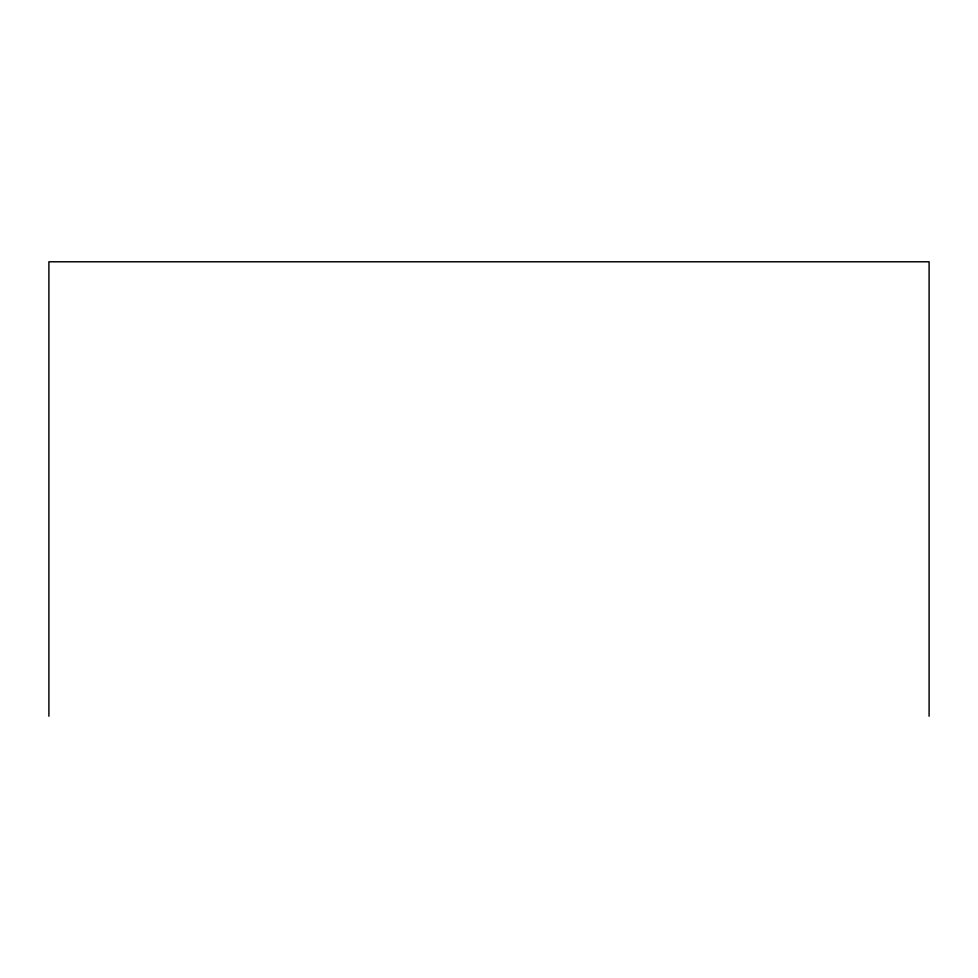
<?xml version="1.0" encoding="UTF-8"?>
<svg xmlns="http://www.w3.org/2000/svg" width="978" height="978" viewBox="0 0 978 978"><rect width="100%" height="100%" fill="white"/><g stroke="black" fill="none" stroke-linecap="round" stroke-linejoin="round"><path stroke-width="1.47" d="M929.1 716.214L929.1 261.786L48.9 261.786L48.9 716.214"/></g></svg>
